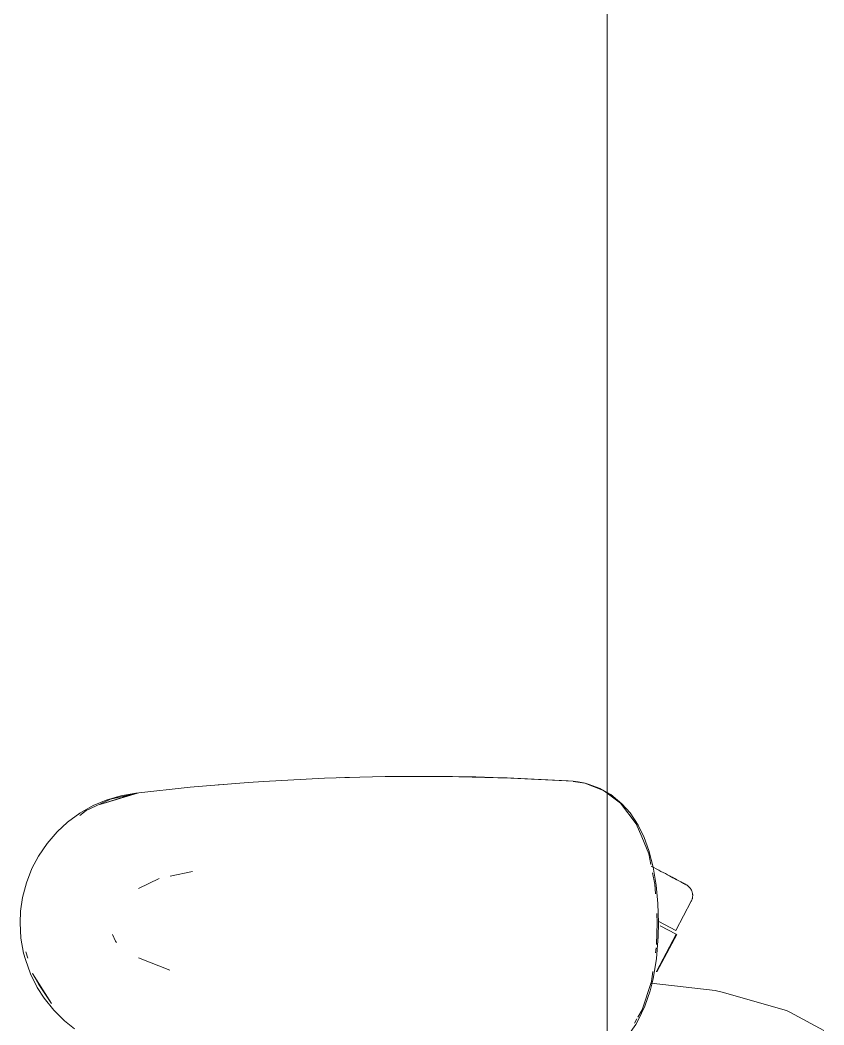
# Model space of a CAD drawing. Header units: millimetres. Extents: x 79795 to 317870, y -36033 to 97293.
# Drawn here: x 200481.4 to 200747.5, y 30976.7 to 31309.3 of the extents above; entities that cross this region are included whole.
import ezdxf

# ---------------------------------------------------------------- set-up
doc = ezdxf.new("R2010")
doc.units = ezdxf.units.MM
doc.header["$MEASUREMENT"] = 0
doc.layers.add('G-IMPT', color=8, linetype='CONTINUOUS', lineweight=9)
doc.layers.add('I-FURN', color=8, linetype='CONTINUOUS', lineweight=9)

msp = doc.modelspace()

# ---------------------------------------------------------------- linework, layer by layer
at = {"layer": 'G-IMPT'}
for p, q in [((200556.91, 31056.98), (200541.85, 31055.73)), ((200548.72, 31056.33), (200547.05, 31056.16)), ((200556.91, 31056.98), (200562, 31057.3)), ((200562, 31057.3), (200576.13, 31058.11)), ((200582.16, 31058.37), (200576.13, 31058.11)), ((200582.16, 31058.37), (200593.92, 31058.76)), ((200587.04, 31058.51), (200588.98, 31058.62)), ((200588.98, 31058.62), (200590.48, 31058.63)), ((200602.34, 31058.92), (200593.92, 31058.76)), ((200602.34, 31058.92), (200613.13, 31059.01)), ((200602.34, 31058.92), (200622.52, 31058.97)), ((200602.34, 31058.92), (200632.35, 31058.81)), ((200632.35, 31058.81), (200613.13, 31059.01)), ((200622.52, 31058.97), (200632.35, 31058.81)), ((200622.52, 31058.97), (200643.92, 31058.46)), ((200622.52, 31058.97), (200642.71, 31058.5)), ((200622.52, 31058.93), (200624.56, 31058.95)), ((200624.56, 31058.95), (200626.47, 31058.88)), ((200632.35, 31058.81), (200643.92, 31058.46)), ((200643.92, 31058.46), (200642.71, 31058.5)), ((200642.71, 31058.5), (200664.49, 31057.42)), ((200642.71, 31058.5), (200662.89, 31057.53)), ((200643.92, 31058.46), (200664.49, 31057.42)), ((200664.49, 31057.42), (200662.89, 31057.53)), ((200664.49, 31057.42), (200666.14, 31057.16)), ((200668.35, 31056.7), (200664.51, 31057.28)), ((200668.53, 31056.72), (200666.14, 31057.16)), ((200668.35, 31056.7), (200674.55, 31054.29)), ((200668.53, 31056.72), (200669.88, 31056.35)), ((200673.52, 31054.96), (200669.88, 31056.35)), ((200520.31, 31053.48), (200507.85, 31049.65)), ((200511.34, 31051.44), (200519.74, 31053.35)), ((200519.79, 31053.48), (200514.75, 31052.58)), ((200520.31, 31053.48), (200516.99, 31052.56)), ((200537.72, 31055.39), (200519.79, 31053.48)), ((200541.85, 31055.73), (200537.72, 31055.39)), ((200673.52, 31054.96), (200675.76, 31053.68)), ((200674.55, 31054.29), (200675.76, 31053.39)), ((200675.76, 31053.68), (200676.95, 31053)), ((200675.76, 31053.39), (200680.17, 31050.12)), ((200676.95, 31053), (200680.69, 31049.92)), ((200511.34, 31051.44), (200503.27, 31047.7)), ((200505.65, 31049.31), (200509.89, 31051.12)), ((200507.85, 31049.65), (200516.99, 31052.56)), ((200509.89, 31051.12), (200514.75, 31052.58)), ((200680.17, 31050.12), (200685.39, 31043.33)), ((200683.36, 31046.89), (200680.69, 31049.92)), ((200497.12, 31043.8), (200501.21, 31046.79)), ((200501.17, 31046.1), (200503.27, 31047.7)), ((200505.65, 31049.31), (200501.21, 31046.79)), ((200686.02, 31042.84), (200683.36, 31046.89)), ((200497.12, 31043.8), (200493.69, 31040.63)), ((200685.39, 31043.33), (200687.23, 31038.94)), ((200686.02, 31042.84), (200688, 31038.76)), ((200490.37, 31036.8), (200493.69, 31040.63)), ((200487.53, 31032.63), (200490.37, 31036.8)), ((200689.56, 31033.32), (200687.23, 31038.94)), ((200689.59, 31034.43), (200688, 31038.76)), ((200689.56, 31033.32), (200690.27, 31029.85)), ((200689.59, 31034.43), (200691.01, 31028.95)), ((200487.53, 31032.63), (200485.34, 31028.47)), ((200485.34, 31028.47), (200483.51, 31023.76)), ((200538.51, 31027.51), (200531.08, 31025.94)), ((200690.83, 31027.1), (200691.6, 31023.35)), ((200692.01, 31023.02), (200691.01, 31028.95)), ((200482.25, 31018.89), (200483.51, 31023.76)), ((200520.68, 31021.91), (200527.46, 31025.17)), ((200691.6, 31023.35), (200691.8, 31020.15)), ((200692.01, 31023.02), (200692.58, 31016.87)), ((200482.25, 31018.89), (200481.6, 31014.38)), ((200692.76, 31010.53), (200692.58, 31016.87)), ((200481.43, 31010.53), (200481.6, 31014.38)), ((200692.19, 31013.64), (200692.39, 31010.53)), ((200481.43, 31010.53), (200481.73, 31005.49)), ((200692.15, 31003.36), (200692.39, 31010.53)), ((200692.67, 31006.02), (200692.76, 31010.53)), ((200512.04, 31006.7), (200513.06, 31004.48)), ((200481.73, 31005.49), (200482.61, 31000.54)), ((200513.06, 31004.48), (200513.36, 31004.03)), ((200692.67, 31006.02), (200692.1, 30998.71)), ((200482.61, 31000.54), (200483.17, 30998.41)), ((200483.97, 30998.85), (200483.35, 31000.88)), ((200691.99, 31002.21), (200691.76, 31000.58)), ((200484.88, 30993.64), (200483.17, 30998.41)), ((200531.01, 30994.81), (200520.58, 30998.95)), ((200690.98, 30991.94), (200692.1, 30998.71)), ((200484.88, 30993.64), (200487.12, 30989.13)), ((200485.53, 30993.74), (200487.69, 30990.06)), ((200485.53, 30993.74), (200491.85, 30983.79)), ((200690.89, 30994.4), (200690.43, 30991.1)), ((200487.69, 30990.06), (200491.85, 30983.79)), ((200690.43, 30991.1), (200687.4, 30981.71)), ((200690, 30988.02), (200690.98, 30991.94)), ((200690.31, 30990.6), (200711.59, 30988.18)), ((200487.12, 30989.13), (200489.39, 30985.58)), ((200690, 30988.02), (200688.26, 30982.93)), ((200713.85, 30987.55), (200711.59, 30988.18)), ((200713.85, 30987.55), (200735.19, 30981.54)), ((200492.58, 30981.61), (200489.39, 30985.58)), ((200688.26, 30982.93), (200686.06, 30978.29)), ((200492.58, 30981.61), (200496.18, 30978.06)), ((200687.4, 30981.71), (200685.93, 30979.26)), ((200735.19, 30981.54), (200736.31, 30980.95)), ((200736.31, 30980.95), (200747.54, 30974.93)), ((200496.18, 30978.06), (200499.49, 30975.43)), ((200682.8, 30973.46), (200685.25, 30976.92)), ((200685.65, 30978.79), (200684.79, 30977.35)), ((200686.06, 30978.29), (200685.25, 30976.92))]:
    msp.add_line(p, q, dxfattribs=at)
at = {"layer": 'I-FURN'}
for p, q in [((200675.76, 31408.33), (200675.76, 30008.33)), ((200675.76, 30008.33), (200675.76, 31408.33)), ((200691.24, 31028.83), (200690.41, 31029.27)), ((200692.05, 31028.4), (200691.24, 31028.83)), ((200692.84, 31027.98), (200692.05, 31028.4)), ((200693.6, 31027.57), (200692.84, 31027.98)), ((200694.34, 31027.18), (200693.6, 31027.57)), ((200695.05, 31026.81), (200694.34, 31027.18)), ((200695.72, 31026.44), (200695.05, 31026.81)), ((200696.37, 31026.1), (200695.72, 31026.44)), ((200696.99, 31025.77), (200696.37, 31026.1)), ((200697.57, 31025.46), (200696.99, 31025.77)), ((200697.26, 31025.63), (200697.83, 31025.32)), ((200698.12, 31025.17), (200697.57, 31025.46)), ((200697.83, 31025.32), (200698.37, 31025.04)), ((200698.64, 31024.89), (200698.12, 31025.17)), ((200698.37, 31025.04), (200698.87, 31024.77)), ((200699.12, 31024.64), (200698.64, 31024.89)), ((200698.87, 31024.77), (200699.33, 31024.53)), ((200699.57, 31024.4), (200699.12, 31024.64)), ((200699.33, 31024.53), (200699.76, 31024.3)), ((200699.98, 31024.18), (200699.57, 31024.4)), ((200699.76, 31024.3), (200700.15, 31024.09)), ((200700.35, 31023.98), (200699.98, 31024.18)), ((200700.15, 31024.09), (200700.51, 31023.9)), ((200700.69, 31023.81), (200700.35, 31023.98)), ((200700.51, 31023.9), (200700.83, 31023.73)), ((200700.98, 31023.65), (200700.69, 31023.81)), ((200700.83, 31023.73), (200701.11, 31023.58)), ((200701.24, 31023.51), (200700.98, 31023.65)), ((200701.11, 31023.58), (200701.35, 31023.45)), ((200701.46, 31023.39), (200701.24, 31023.51)), ((200701.35, 31023.45), (200701.55, 31023.35)), ((200701.64, 31023.3), (200701.46, 31023.39)), ((200701.55, 31023.35), (200701.71, 31023.26)), ((200701.78, 31023.22), (200701.64, 31023.3)), ((200701.71, 31023.26), (200701.83, 31023.2)), ((200701.88, 31023.17), (200701.78, 31023.22)), ((200701.83, 31023.2), (200701.92, 31023.15)), ((200701.94, 31023.14), (200701.88, 31023.17)), ((200701.92, 31023.15), (200701.96, 31023.13)), ((200701.96, 31023.13), (200701.94, 31023.14)), ((200701.96, 31023.13), (200702.1, 31023.05)), ((200701.96, 31023.13), (200701.96, 31023.13)), ((200702.1, 31023.05), (200702.24, 31022.96)), ((200702.24, 31022.96), (200702.38, 31022.88)), ((200702.38, 31022.88), (200702.51, 31022.78)), ((200702.51, 31022.78), (200702.63, 31022.68)), ((200702.63, 31022.68), (200702.75, 31022.58)), ((200702.75, 31022.58), (200702.87, 31022.47)), ((200702.87, 31022.47), (200702.99, 31022.35)), ((200702.99, 31022.35), (200703.1, 31022.23)), ((200703.1, 31022.23), (200703.2, 31022.11)), ((200703.2, 31022.11), (200703.3, 31021.98)), ((200703.3, 31021.98), (200703.39, 31021.85)), ((200703.39, 31021.85), (200703.48, 31021.72)), ((200703.48, 31021.72), (200703.56, 31021.58)), ((200703.56, 31021.58), (200703.64, 31021.44)), ((200703.64, 31021.44), (200703.71, 31021.29)), ((200703.71, 31021.29), (200703.78, 31021.15)), ((200703.78, 31021.15), (200703.84, 31021)), ((200703.84, 31021), (200703.89, 31020.84)), ((200703.89, 31020.84), (200703.94, 31020.69)), ((200703.94, 31020.69), (200703.98, 31020.54)), ((200703.98, 31020.54), (200704.02, 31020.38)), ((200704.02, 31020.38), (200704.05, 31020.22)), ((200704.05, 31020.22), (200704.07, 31020.06)), ((200704.07, 31020.06), (200704.09, 31019.9)), ((200704.09, 31019.9), (200704.1, 31019.74)), ((200704.1, 31019.42), (200704.09, 31019.26)), ((200704.1, 31019.74), (200704.1, 31019.58)), ((200704.1, 31019.58), (200704.1, 31019.42)), ((200698.48, 31007.99), (200703.63, 31017.68)), ((200703.65, 31017.72), (200703.63, 31017.68)), ((200703.72, 31017.86), (200703.65, 31017.72)), ((200703.79, 31018.01), (200703.72, 31017.86)), ((200703.85, 31018.16), (200703.79, 31018.01)), ((200703.9, 31018.31), (200703.85, 31018.16)), ((200703.95, 31018.46), (200703.9, 31018.31)), ((200703.99, 31018.62), (200703.95, 31018.46)), ((200704.02, 31018.78), (200703.99, 31018.62)), ((200704.05, 31018.94), (200704.02, 31018.78)), ((200704.07, 31019.09), (200704.05, 31018.94)), ((200704.09, 31019.26), (200704.07, 31019.09)), ((200692.85, 31010.98), (200698.48, 31007.99)), ((200693.37, 31009.57), (200698.66, 31006.76)), ((200698.66, 31006.76), (200692.09, 30994.4)), ((200692.26, 30994.31), (200698.83, 31006.67)), ((200692.09, 30994.4), (200692, 30994.45))]:
    msp.add_line(p, q, dxfattribs=at)

doc.saveas('drawing.dxf')
